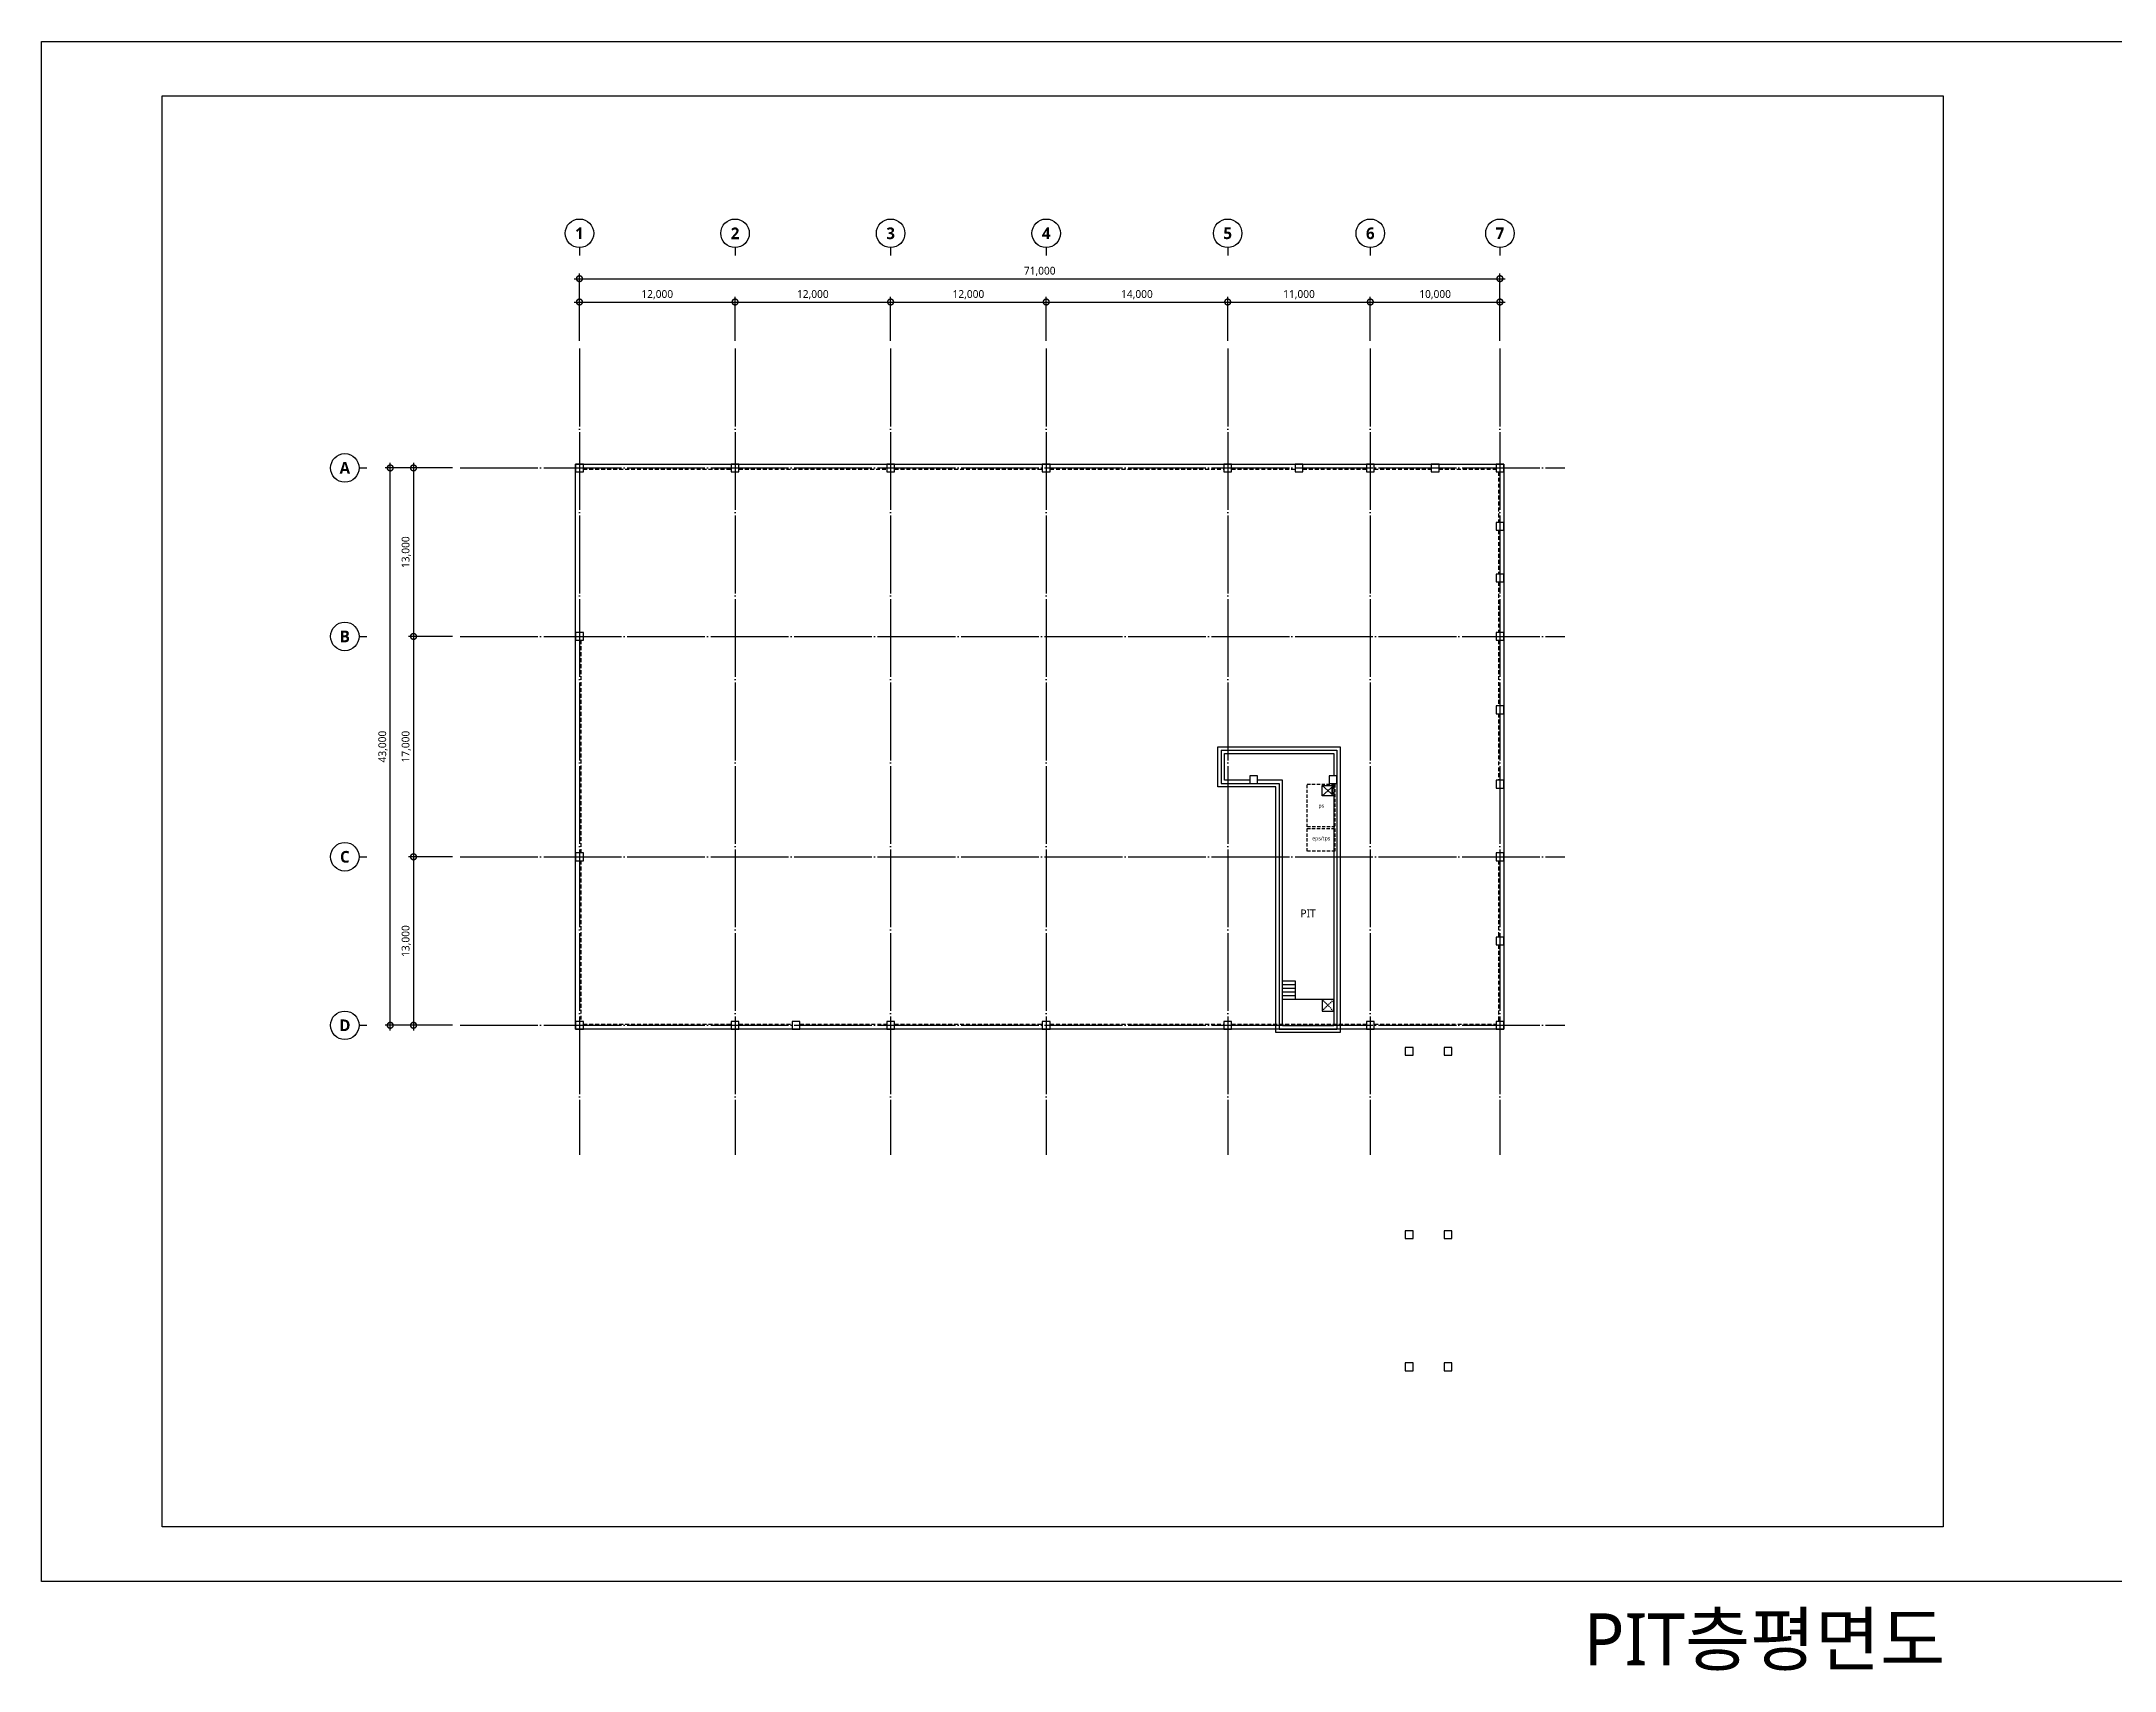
# Model space of a CAD drawing. Header units: millimetres. Extents: x -168200 to 672800, y -7409 to 118800.
# Drawn here: x -168200 to -8292, y -6878 to 118800 of the extents above; entities that cross this region are included whole.
import ezdxf
from ezdxf.enums import TextEntityAlignment as Align
from ezdxf.lldxf.tags import DXFTag

# ---------------------------------------------------------------- set-up
doc = ezdxf.new("R2010")
doc.units = ezdxf.units.MM
doc.header["$LTSCALE"] = 200
for name, pattern in [('CEN-GAUN', [32.2, 30, -1, 0.2, -1]), ('HID', [2.3, 1.5, -0.8]), ('hid-oc', [0.75, 0.5, -0.25]), ('HIDDEN', [0.375, 0.25, -0.125])]:
    doc.linetypes.add(name, pattern=pattern)
doc.layers.get('DEFPOINTS').update_dxf_attribs({"color": 137})
for name, color, linetype in [('1 BA', 9, 'Continuous'), ('1 CEN', 15, 'CEN-GAUN'), ('1 RM', 8, 'Continuous'), ('WALL-D', 3, 'Continuous')]:
    doc.layers.add(name, color=color, linetype=linetype)
doc.styles.add('$0$스타일1', font='malgun.ttf')
doc.styles.get("Standard").update_dxf_attribs({"font": 'malgun.ttf'})
doc.styles.add('스타일1', font='malgun.ttf')
doc.styles.add('스타일2', font='malgunbd.ttf')
tags = doc.linetypes.add('DH-HID2', pattern=[1.2, 0.8, -0.4]).pattern_tags.tags
tags[6:7] = [DXFTag(74, 4), DXFTag(75, 0), DXFTag(340, '0'), DXFTag(46, 1.0), DXFTag(50, 0.0), DXFTag(44, 0.0), DXFTag(45, 0.0)]
tags[4:5] = [DXFTag(74, 4), DXFTag(75, 0), DXFTag(340, '0'), DXFTag(46, 1.0), DXFTag(50, 0.0), DXFTag(44, 0.0), DXFTag(45, 0.0)]
doc.dimstyles.new('CJA', dxfattribs={"dimscale": 300, "dimtxt": 2.7, "dimasz": 1, "dimexe": 2, "dimexo": 3, "dimgap": 1, "dimtad": 1, "dimdec": 0, "dimzin": 1, "dimdsep": 46, "dimlunit": 6, "dimtxsty": '$0$스타일1', "dimblk": 'CJDOT', "dimcen": 0.09, "dimdle": 1, "dimclrd": 256, "dimclre": 256, "dimclrt": 3, "dimadec": 0, "dimazin": 0, "dimtfac": 1, "dimtdec": 0, "dimtix": 1, "dimtmove": 2, "dimatfit": 3, "dimldrblk": 'CJDOT', "dimfxl": 1, "dimtolj": 1, "dimtzin": 1, "dimarcsym": 0})

# ---------------------------------------------------------------- blocks, each defined once
blk = doc.blocks.new('sheet-line')
at = {"layer": 'DEFPOINTS'}
blk.add_lwpolyline([(168200, -356400), (0, -356400), (0, -237600), (168200, -237600)], close=True, dxfattribs=at)
blk = doc.blocks.new('_DotSmall')
at = {"color": 0, "linetype": 'ByBlock', "const_width": 0.5}
blk.add_lwpolyline([(-0.0625, 0, 1), (0.0625, 0, 1)], format="xyb", close=True, dxfattribs=at)
blk = doc.blocks.new('*D59')
at = {"layer": '1 BA', "lineweight": -2, "transparency": 16777216}
for p, q in [((-126700, 95700), (-126700, 100900)), ((-55700, 95700), (-55700, 100900))]:
    blk.add_line(p, q, dxfattribs=at)
at = {"layer": '1 BA', "transparency": 16777216}
blk.add_line((-127100, 100500), (-55300, 100500), dxfattribs=at)
at = {"layer": 'DEFPOINTS', "color": 0, "transparency": 16777216}
for p in [(-55700, 100500), (-126700, 95100), (-55700, 95100)]:
    blk.add_point(p, dxfattribs=at)
at = {"layer": '1 BA', "transparency": 16777216, "xscale": 900, "yscale": 900, "zscale": 900, "rotation": 180}
blk.add_blockref('_DotSmall', (-126700, 100500), dxfattribs=at)
at = {"layer": '1 BA', "transparency": 16777216, "xscale": 900, "yscale": 900, "zscale": 900}
blk.add_blockref('_DotSmall', (-55700, 100500), dxfattribs=at)
at = {"layer": '1 BA', "color": 0, "transparency": 16777216, "insert": (-91200, 101062), "char_height": 600, "attachment_point": 5, "style": '$0$스타일1'}
blk.add_mtext('\\A1;71,000', dxfattribs=at)
blk = doc.blocks.new('CJDOT')
blk.add_line((-2, 0), (2, 0))
at = {"const_width": 0.5}
blk.add_lwpolyline([(-0.25, 0, 1), (0.25, 0, 1)], format="xyb", close=True, dxfattribs=at)
blk = doc.blocks.new('*D60')
at = {"layer": '1 BA', "transparency": 16777216}
blk.add_line((-66100, 98700), (-55300, 98700), dxfattribs=at)
at = {"layer": '1 BA', "lineweight": -2, "transparency": 16777216}
for p, q in [((-65700, 95700), (-65700, 99100)), ((-55700, 95700), (-55700, 99100))]:
    blk.add_line(p, q, dxfattribs=at)
at = {"layer": 'DEFPOINTS', "color": 0, "transparency": 16777216}
for p in [(-55700, 98700), (-65700, 95100), (-55700, 95100)]:
    blk.add_point(p, dxfattribs=at)
at = {"layer": '1 BA', "transparency": 16777216, "xscale": 900, "yscale": 900, "zscale": 900, "rotation": 180}
blk.add_blockref('_DotSmall', (-65700, 98700), dxfattribs=at)
at = {"layer": '1 BA', "transparency": 16777216, "xscale": 900, "yscale": 900, "zscale": 900}
blk.add_blockref('_DotSmall', (-55700, 98700), dxfattribs=at)
at = {"layer": '1 BA', "color": 0, "transparency": 16777216, "insert": (-60700, 99262), "char_height": 600, "attachment_point": 5, "style": '$0$스타일1'}
blk.add_mtext('\\A1;10,000', dxfattribs=at)
blk = doc.blocks.new('*D61')
at = {"layer": '1 BA', "transparency": 16777216}
blk.add_line((-77100, 98700), (-65300, 98700), dxfattribs=at)
at = {"layer": '1 BA', "lineweight": -2, "transparency": 16777216}
for p, q in [((-76700, 95700), (-76700, 99100)), ((-65700, 95700), (-65700, 99100))]:
    blk.add_line(p, q, dxfattribs=at)
at = {"layer": 'DEFPOINTS', "color": 0, "transparency": 16777216}
for p in [(-65700, 98700), (-76700, 95100), (-65700, 95100)]:
    blk.add_point(p, dxfattribs=at)
at = {"layer": '1 BA', "transparency": 16777216, "xscale": 900, "yscale": 900, "zscale": 900, "rotation": 180}
blk.add_blockref('_DotSmall', (-76700, 98700), dxfattribs=at)
at = {"layer": '1 BA', "transparency": 16777216, "xscale": 900, "yscale": 900, "zscale": 900}
blk.add_blockref('_DotSmall', (-65700, 98700), dxfattribs=at)
at = {"layer": '1 BA', "color": 0, "transparency": 16777216, "insert": (-71200, 99262), "char_height": 600, "attachment_point": 5, "style": '$0$스타일1'}
blk.add_mtext('\\A1;11,000', dxfattribs=at)
blk = doc.blocks.new('*D62')
at = {"layer": '1 BA', "transparency": 16777216}
blk.add_line((-91100, 98700), (-76300, 98700), dxfattribs=at)
at = {"layer": '1 BA', "lineweight": -2, "transparency": 16777216}
for p, q in [((-90700, 95700), (-90700, 99100)), ((-76700, 95700), (-76700, 99100))]:
    blk.add_line(p, q, dxfattribs=at)
at = {"layer": 'DEFPOINTS', "color": 0, "transparency": 16777216}
for p in [(-76700, 98700), (-90700, 95100), (-76700, 95100)]:
    blk.add_point(p, dxfattribs=at)
at = {"layer": '1 BA', "transparency": 16777216, "xscale": 900, "yscale": 900, "zscale": 900, "rotation": 180}
blk.add_blockref('_DotSmall', (-90700, 98700), dxfattribs=at)
at = {"layer": '1 BA', "transparency": 16777216, "xscale": 900, "yscale": 900, "zscale": 900}
blk.add_blockref('_DotSmall', (-76700, 98700), dxfattribs=at)
at = {"layer": '1 BA', "color": 0, "transparency": 16777216, "insert": (-83700, 99262), "char_height": 600, "attachment_point": 5, "style": '$0$스타일1'}
blk.add_mtext('\\A1;14,000', dxfattribs=at)
blk = doc.blocks.new('*D63')
at = {"layer": '1 BA', "transparency": 16777216}
blk.add_line((-103100, 98700), (-90300, 98700), dxfattribs=at)
at = {"layer": '1 BA', "lineweight": -2, "transparency": 16777216}
for p, q in [((-102700, 95700), (-102700, 99100)), ((-90700, 95700), (-90700, 99100))]:
    blk.add_line(p, q, dxfattribs=at)
at = {"layer": 'DEFPOINTS', "color": 0, "transparency": 16777216}
for p in [(-90700, 98700), (-102700, 95100), (-90700, 95100)]:
    blk.add_point(p, dxfattribs=at)
at = {"layer": '1 BA', "transparency": 16777216, "xscale": 900, "yscale": 900, "zscale": 900, "rotation": 180}
blk.add_blockref('_DotSmall', (-102700, 98700), dxfattribs=at)
at = {"layer": '1 BA', "transparency": 16777216, "xscale": 900, "yscale": 900, "zscale": 900}
blk.add_blockref('_DotSmall', (-90700, 98700), dxfattribs=at)
at = {"layer": '1 BA', "color": 0, "transparency": 16777216, "insert": (-96700, 99262), "char_height": 600, "attachment_point": 5, "style": '$0$스타일1'}
blk.add_mtext('\\A1;12,000', dxfattribs=at)
blk = doc.blocks.new('*D64')
at = {"layer": '1 BA', "transparency": 16777216}
blk.add_line((-115100, 98700), (-102300, 98700), dxfattribs=at)
at = {"layer": '1 BA', "lineweight": -2, "transparency": 16777216}
for p, q in [((-114700, 95700), (-114700, 99100)), ((-102700, 95700), (-102700, 99100))]:
    blk.add_line(p, q, dxfattribs=at)
at = {"layer": 'DEFPOINTS', "color": 0, "transparency": 16777216}
for p in [(-102700, 98700), (-114700, 95100), (-102700, 95100)]:
    blk.add_point(p, dxfattribs=at)
at = {"layer": '1 BA', "transparency": 16777216, "xscale": 900, "yscale": 900, "zscale": 900, "rotation": 180}
blk.add_blockref('_DotSmall', (-114700, 98700), dxfattribs=at)
at = {"layer": '1 BA', "transparency": 16777216, "xscale": 900, "yscale": 900, "zscale": 900}
blk.add_blockref('_DotSmall', (-102700, 98700), dxfattribs=at)
at = {"layer": '1 BA', "color": 0, "transparency": 16777216, "insert": (-108700, 99262), "char_height": 600, "attachment_point": 5, "style": '$0$스타일1'}
blk.add_mtext('\\A1;12,000', dxfattribs=at)
blk = doc.blocks.new('*D65')
at = {"layer": '1 BA', "transparency": 16777216}
blk.add_line((-127100, 98700), (-114300, 98700), dxfattribs=at)
at = {"layer": '1 BA', "lineweight": -2, "transparency": 16777216}
for p, q in [((-126700, 95700), (-126700, 99100)), ((-114700, 95700), (-114700, 99100))]:
    blk.add_line(p, q, dxfattribs=at)
at = {"layer": 'DEFPOINTS', "color": 0, "transparency": 16777216}
for p in [(-114700, 98700), (-126700, 95100), (-114700, 95100)]:
    blk.add_point(p, dxfattribs=at)
at = {"layer": '1 BA', "transparency": 16777216, "xscale": 900, "yscale": 900, "zscale": 900, "rotation": 180}
blk.add_blockref('_DotSmall', (-126700, 98700), dxfattribs=at)
at = {"layer": '1 BA', "transparency": 16777216, "xscale": 900, "yscale": 900, "zscale": 900}
blk.add_blockref('_DotSmall', (-114700, 98700), dxfattribs=at)
at = {"layer": '1 BA', "color": 0, "transparency": 16777216, "insert": (-120700, 99262), "char_height": 600, "attachment_point": 5, "style": '$0$스타일1'}
blk.add_mtext('\\A1;12,000', dxfattribs=at)
blk = doc.blocks.new('*D66')
at = {"layer": '1 BA', "lineweight": -2, "transparency": 16777216}
for p, q in [((-136500, 85900), (-141700, 85900)), ((-136500, 42900), (-141700, 42900))]:
    blk.add_line(p, q, dxfattribs=at)
at = {"layer": '1 BA', "transparency": 16777216}
blk.add_line((-141300, 42500), (-141300, 86300), dxfattribs=at)
at = {"layer": 'DEFPOINTS', "color": 0, "transparency": 16777216}
for p in [(-141300, 85900), (-135900, 85900), (-135900, 42900)]:
    blk.add_point(p, dxfattribs=at)
at = {"layer": '1 BA', "transparency": 16777216, "xscale": 900, "yscale": 900, "zscale": 900}
for p, rotation in [((-141300, 85900), 90), ((-141300, 42900), 270)]:
    blk.add_blockref('_DotSmall', p, dxfattribs=dict(at, rotation=rotation))
at = {"layer": '1 BA', "color": 0, "transparency": 16777216, "insert": (-141860, 64400), "char_height": 600, "attachment_point": 5, "rotation": 90, "style": '$0$스타일1'}
blk.add_mtext('\\A1;43,000', dxfattribs=at)
blk = doc.blocks.new('*D67')
at = {"layer": '1 BA', "lineweight": -2, "transparency": 16777216}
for p, q in [((-136500, 85900), (-139900, 85900)), ((-136500, 72900), (-139900, 72900))]:
    blk.add_line(p, q, dxfattribs=at)
at = {"layer": '1 BA', "transparency": 16777216}
blk.add_line((-139500, 86300), (-139500, 72500), dxfattribs=at)
at = {"layer": 'DEFPOINTS', "color": 0, "transparency": 16777216}
for p in [(-135900, 85900), (-139500, 72900), (-135900, 72900)]:
    blk.add_point(p, dxfattribs=at)
at = {"layer": '1 BA', "transparency": 16777216, "xscale": 900, "yscale": 900, "zscale": 900}
for p, rotation in [((-139500, 85900), 90), ((-139500, 72900), 270)]:
    blk.add_blockref('_DotSmall', p, dxfattribs=dict(at, rotation=rotation))
at = {"layer": '1 BA', "color": 0, "transparency": 16777216, "insert": (-140062, 79400), "char_height": 600, "attachment_point": 5, "rotation": 90, "style": '$0$스타일1'}
blk.add_mtext('\\A1;13,000', dxfattribs=at)
blk = doc.blocks.new('*D68')
at = {"layer": '1 BA', "lineweight": -2, "transparency": 16777216}
for p, q in [((-136500, 72900), (-139900, 72900)), ((-136500, 55900), (-139900, 55900))]:
    blk.add_line(p, q, dxfattribs=at)
at = {"layer": '1 BA', "transparency": 16777216}
blk.add_line((-139500, 73300), (-139500, 55500), dxfattribs=at)
at = {"layer": 'DEFPOINTS', "color": 0, "transparency": 16777216}
for p in [(-135900, 72900), (-139500, 55900), (-135900, 55900)]:
    blk.add_point(p, dxfattribs=at)
at = {"layer": '1 BA', "transparency": 16777216, "xscale": 900, "yscale": 900, "zscale": 900}
for p, rotation in [((-139500, 72900), 90), ((-139500, 55900), 270)]:
    blk.add_blockref('_DotSmall', p, dxfattribs=dict(at, rotation=rotation))
at = {"layer": '1 BA', "color": 0, "transparency": 16777216, "insert": (-140062, 64400), "char_height": 600, "attachment_point": 5, "rotation": 90, "style": '$0$스타일1'}
blk.add_mtext('\\A1;17,000', dxfattribs=at)
blk = doc.blocks.new('*D69')
at = {"layer": '1 BA', "transparency": 16777216}
blk.add_line((-139500, 56300), (-139500, 42500), dxfattribs=at)
at = {"layer": '1 BA', "lineweight": -2, "transparency": 16777216}
for p, q in [((-136500, 55900), (-139900, 55900)), ((-136500, 42900), (-139900, 42900))]:
    blk.add_line(p, q, dxfattribs=at)
at = {"layer": 'DEFPOINTS', "color": 0, "transparency": 16777216}
for p in [(-135900, 55900), (-139500, 42900), (-135900, 42900)]:
    blk.add_point(p, dxfattribs=at)
at = {"layer": '1 BA', "transparency": 16777216, "xscale": 900, "yscale": 900, "zscale": 900}
for p, rotation in [((-139500, 55900), 90), ((-139500, 42900), 270)]:
    blk.add_blockref('_DotSmall', p, dxfattribs=dict(at, rotation=rotation))
at = {"layer": '1 BA', "color": 0, "transparency": 16777216, "insert": (-140062, 49400), "char_height": 600, "attachment_point": 5, "rotation": 90, "style": '$0$스타일1'}
blk.add_mtext('\\A1;13,000', dxfattribs=at)

msp = doc.modelspace()

# ---------------------------------------------------------------- linework, layer by layer
at = {"layer": '1 BA'}
for p, q in [((-126700, 102900), (-126700, 102300)), ((-114700, 102900), (-114700, 102300)), ((-102700, 102900), (-102700, 102300)), ((-90700, 102900), (-90700, 102300)), ((-76700, 102900), (-76700, 102300)), ((-65700, 102900), (-65700, 102300)), ((-55700, 102900), (-55700, 102300)), ((-143700, 85900), (-143100, 85900)), ((-127000, 42600), (-127000, 86200)), ((-127000, 86200), (-55400, 86200)), ((-55400, 86200), (-55400, 42600)), ((-143700, 72900), (-143100, 72900)), ((-77200, 64125), (-68275, 64125)), ((-77200, 64125), (-77200, 61550)), ((-68275, 64125), (-68275, 42600)), ((-76950, 61800), (-76950, 63875)), ((-76950, 63875), (-68525, 63875)), ((-68525, 63875), (-68525, 62150)), ((-77200, 61550), (-72725, 61550)), ((-75000, 61800), (-76950, 61800)), ((-72475, 61800), (-74400, 61800)), ((-72725, 61550), (-72725, 42600)), ((-72475, 42850), (-72475, 61800)), ((-68525, 60600), (-69425, 61400)), ((-69425, 60600), (-68525, 61400)), ((-69425, 61400), (-68525, 61400)), ((-69425, 60600), (-69425, 61400)), ((-68635.5, 60822.9), (-68635.5, 61177.1)), ((-68525, 61225), (-68625.5, 61225)), ((-68525, 61175), (-68625.5, 61175)), ((-68525, 60825), (-68625.5, 60825)), ((-68525, 60775), (-68625.5, 60775)), ((-68615.5, 60825), (-68615.5, 61175)), ((-68525, 61550), (-68525, 42850)), ((-68525, 61400), (-68525, 60600)), ((-68525, 60600), (-69425, 60600)), ((-143700, 55900), (-143100, 55900)), ((-71475, 46300), (-72475, 46300)), ((-71475, 46020), (-72475, 46020)), ((-71475, 45740), (-72475, 45740)), ((-71475, 45460), (-72475, 45460)), ((-71475, 45180), (-72475, 45180)), ((-71475, 45180), (-72475, 45180)), ((-68525, 44900), (-72475, 44900)), ((-71475, 44900), (-71475, 46300)), ((-68525, 44900), (-69425, 44900)), ((-69425, 44900), (-69425, 44000)), ((-68525, 44000), (-68525, 44900)), ((-69425, 44000), (-68525, 44000)), ((-143700, 42900), (-143100, 42900)), ((-55400, 42600), (-127000, 42600)), ((-72725, 42600), (-68275, 42600)), ((-68525, 42850), (-72475, 42850))]:
    msp.add_line(p, q, dxfattribs=at)
at = {"layer": '1 BA', "ltscale": 3}
for p, q in [((-126400, 86200), (-127000, 86200)), ((-127000, 86200), (-127000, 85600)), ((-127000, 85600), (-126400, 85600)), ((-126400, 85600), (-126400, 86200)), ((-114400, 86200), (-115000, 86200)), ((-115000, 86200), (-115000, 85600)), ((-115000, 85600), (-114400, 85600)), ((-114400, 85600), (-114400, 86200)), ((-102400, 86200), (-103000, 86200)), ((-103000, 86200), (-103000, 85600)), ((-103000, 85600), (-102400, 85600)), ((-102400, 85600), (-102400, 86200)), ((-90400, 86200), (-91000, 86200)), ((-91000, 86200), (-91000, 85600)), ((-91000, 85600), (-90400, 85600)), ((-90400, 85600), (-90400, 86200)), ((-76400, 86200), (-77000, 86200)), ((-77000, 86200), (-77000, 85600)), ((-77000, 85600), (-76400, 85600)), ((-76400, 85600), (-76400, 86200)), ((-70900, 86200), (-71500, 86200)), ((-71500, 86200), (-71500, 85600)), ((-71500, 85600), (-70900, 85600)), ((-70900, 85600), (-70900, 86200)), ((-65400, 86200), (-66000, 86200)), ((-66000, 86200), (-66000, 85600)), ((-66000, 85600), (-65400, 85600)), ((-65400, 85600), (-65400, 86200)), ((-60400, 86200), (-61000, 86200)), ((-61000, 86200), (-61000, 85600)), ((-61000, 85600), (-60400, 85600)), ((-60400, 85600), (-60400, 86200)), ((-55400, 86200), (-56000, 86200)), ((-56000, 86200), (-56000, 85600)), ((-56000, 85600), (-55400, 85600)), ((-55400, 85600), (-55400, 86200)), ((-55400, 81700), (-56000, 81700)), ((-56000, 81700), (-56000, 81100)), ((-55400, 81100), (-55400, 81700)), ((-56000, 81100), (-55400, 81100)), ((-55400, 77700), (-56000, 77700)), ((-56000, 77700), (-56000, 77100)), ((-56000, 77100), (-55400, 77100)), ((-55400, 77100), (-55400, 77700)), ((-126400, 73200), (-127000, 73200)), ((-127000, 73200), (-127000, 72600)), ((-127000, 72600), (-126400, 72600)), ((-126400, 72600), (-126400, 73200)), ((-55400, 73200), (-56000, 73200)), ((-56000, 73200), (-56000, 72600)), ((-56000, 72600), (-55400, 72600)), ((-55400, 72600), (-55400, 73200)), ((-55400, 67540), (-56000, 67540)), ((-56000, 67540), (-56000, 66940)), ((-55400, 66940), (-55400, 67540)), ((-56000, 66940), (-55400, 66940)), ((-55400, 61802.4), (-56000, 61802.4)), ((-56000, 61802.4), (-56000, 61202.4)), ((-56000, 61202.4), (-55400, 61202.4)), ((-55400, 61202.4), (-55400, 61802.4)), ((-126400, 56200), (-127000, 56200)), ((-127000, 56200), (-127000, 55600)), ((-126400, 55600), (-126400, 56200)), ((-55400, 56200), (-56000, 56200)), ((-56000, 56200), (-56000, 55600)), ((-55400, 55600), (-55400, 56200)), ((-127000, 55600), (-126400, 55600)), ((-56000, 55600), (-55400, 55600)), ((-55400, 49700), (-56000, 49700)), ((-56000, 49700), (-56000, 49100)), ((-55400, 49100), (-55400, 49700)), ((-56000, 49100), (-55400, 49100)), ((-126400, 43200), (-127000, 43200)), ((-127000, 43200), (-127000, 42600)), ((-126400, 42600), (-126400, 43200)), ((-114400, 43200), (-115000, 43200)), ((-115000, 43200), (-115000, 42600)), ((-114400, 42600), (-114400, 43200)), ((-109700, 43200), (-110300, 43200)), ((-110300, 43200), (-110300, 42600)), ((-109700, 42600), (-109700, 43200)), ((-102400, 43200), (-103000, 43200)), ((-103000, 43200), (-103000, 42600)), ((-102400, 42600), (-102400, 43200)), ((-90400, 43200), (-91000, 43200)), ((-91000, 43200), (-91000, 42600)), ((-90400, 42600), (-90400, 43200)), ((-76400, 43200), (-77000, 43200)), ((-77000, 43200), (-77000, 42600)), ((-76400, 42600), (-76400, 43200)), ((-65400, 43200), (-66000, 43200)), ((-66000, 43200), (-66000, 42600)), ((-65400, 42600), (-65400, 43200)), ((-55400, 43200), (-56000, 43200)), ((-56000, 43200), (-56000, 42600)), ((-55400, 42600), (-55400, 43200)), ((-127000, 42600), (-126400, 42600)), ((-115000, 42600), (-114400, 42600)), ((-110300, 42600), (-109700, 42600)), ((-103000, 42600), (-102400, 42600)), ((-91000, 42600), (-90400, 42600)), ((-77000, 42600), (-76400, 42600)), ((-66000, 42600), (-65400, 42600)), ((-56000, 42600), (-55400, 42600)), ((-62400, 41200), (-63000, 41200)), ((-63000, 41200), (-63000, 40600)), ((-63000, 40600), (-62400, 40600)), ((-62400, 40600), (-62400, 41200)), ((-59400, 41200), (-60000, 41200)), ((-60000, 41200), (-60000, 40600)), ((-60000, 40600), (-59400, 40600)), ((-59400, 40600), (-59400, 41200)), ((-62400, 27050), (-63000, 27050)), ((-63000, 27050), (-63000, 26450)), ((-63000, 26450), (-62400, 26450)), ((-62400, 26450), (-62400, 27050)), ((-59400, 27050), (-60000, 27050)), ((-60000, 27050), (-60000, 26450)), ((-60000, 26450), (-59400, 26450)), ((-59400, 26450), (-59400, 27050)), ((-62400, 16850), (-63000, 16850)), ((-63000, 16850), (-63000, 16250)), ((-63000, 16250), (-62400, 16250)), ((-62400, 16250), (-62400, 16850)), ((-59400, 16850), (-60000, 16850)), ((-60000, 16850), (-60000, 16250)), ((-60000, 16250), (-59400, 16250)), ((-59400, 16250), (-59400, 16850))]:
    msp.add_line(p, q, dxfattribs=at)
at = {"layer": '1 BA', "linetype": 'HID'}
for p, q in [((-126400, 85800), (-115000, 85800)), ((-114400, 85800), (-103000, 85800)), ((-102400, 85800), (-91000, 85800)), ((-90400, 85800), (-77000, 85800)), ((-76400, 85800), (-71500, 85800)), ((-70900, 85800), (-66000, 85800)), ((-65400, 85800), (-61000, 85800)), ((-60400, 85800), (-56000, 85800)), ((-55800, 85600), (-55800, 81700)), ((-55800, 81100), (-55800, 77700)), ((-55800, 77100), (-55800, 73200)), ((-126600, 72600), (-126600, 56200)), ((-55800, 72600), (-55800, 67540)), ((-55800, 66940), (-55800, 61802.4)), ((-126600, 55600), (-126600, 43200)), ((-55800, 55600), (-55800, 49700)), ((-55800, 49100), (-55800, 43200)), ((-126400, 43000), (-115000, 43000)), ((-114400, 43000), (-110300, 43000)), ((-109700, 43000), (-103000, 43000)), ((-102400, 43000), (-91000, 43000)), ((-90400, 43000), (-77000, 43000)), ((-76400, 43000), (-66000, 43000)), ((-65400, 43000), (-56000, 43000))]:
    msp.add_line(p, q, dxfattribs=at)
at = {"layer": '1 BA', "linetype": 'hid-oc'}
for p, q in [((-68525, 44000), (-69425, 44900)), ((-68525, 44900), (-69425, 44000))]:
    msp.add_line(p, q, dxfattribs=at)
at = {"layer": '1 BA', "linetype": 'DH-HID2', "ltscale": 2.5}
msp.add_lwpolyline([(-77450, 64375), (-68025, 64375), (-68025, 42350), (-72975, 42350), (-72975, 61300), (-77450, 61300)], close=True, dxfattribs=at)
at = {"layer": '1 BA', "ltscale": 3}
for points in [[(-75000, 61550), (-74400, 61550), (-74400, 62150), (-75000, 62150)], [(-68875, 61550), (-68275, 61550), (-68275, 62150), (-68875, 62150)]]:
    msp.add_lwpolyline(points, close=True, dxfattribs=at)
at = {"layer": '1 BA', "linetype": 'HIDDEN', "ltscale": 5}
for points in [[(-70575, 61500), (-68425, 61500), (-68425, 58200), (-70575, 58200)], [(-70575, 58075), (-68425, 58075), (-68425, 56325), (-70575, 56325)]]:
    msp.add_lwpolyline(points, close=True, dxfattribs=at)
at = {"layer": '1 BA'}
for centre in [(-126700, 104000), (-114700, 104000), (-102700, 104000), (-90700, 104000), (-76700, 104000), (-65700, 104000), (-55700, 104000), (-144800, 85900), (-144800, 72900), (-144800, 55900), (-144800, 42900)]:
    msp.add_circle(centre, 1100, dxfattribs=at)
for centre in [(-68625.5, 61200), (-68625.5, 60800)]:
    msp.add_arc(centre, 25, 90, 270, dxfattribs=at)
at = {"layer": '1 CEN'}
for p, q in [((-126700, 95100), (-126700, 32900)), ((-114700, 95100), (-114700, 32900)), ((-102700, 95100), (-102700, 32900)), ((-90700, 95100), (-90700, 32900)), ((-76700, 95100), (-76700, 32900)), ((-65700, 95100), (-65700, 32900)), ((-55700, 95100), (-55700, 32900)), ((-135900, 85900), (-50700, 85900)), ((-135900, 72900), (-50700, 72900)), ((-135900, 55900), (-50700, 55900)), ((-135900, 42900), (-50700, 42900))]:
    msp.add_line(p, q, dxfattribs=at)
at = {"layer": 'DEFPOINTS'}
msp.add_lwpolyline([(-158900, 114600), (-21500, 114600), (-21500, 4200), (-158900, 4200)], close=True, dxfattribs=at)

# ---------------------------------------------------------------- block references
at = {"layer": 'WALL-D'}
msp.add_blockref('sheet-line', (-168200, 356400), dxfattribs=at)

# ---------------------------------------------------------------- texts
at = {"layer": '1 BA', "style": '스타일2'}
for s, p in [('1', (-126700, 104000)), ('2', (-114700, 104000)), ('3', (-102700, 104000)), ('4', (-90700, 104000)), ('5', (-76700, 104000)), ('6', (-65700, 104000)), ('7', (-55700, 104000)), ('A', (-144800, 85900)), ('B', (-144800, 72900)), ('C', (-144800, 55900)), ('D', (-144800, 42900))]:
    msp.add_text(s, height=900, dxfattribs=at).set_placement(p, align=Align.MIDDLE)
at = {"layer": '1 BA', "style": '스타일1'}
for s, p in [('ps', (-69483.2, 59836.4)), ('eps/tps', (-69483.2, 57322.9))]:
    msp.add_text(s, height=300, dxfattribs=at).set_placement(p, align=Align.MIDDLE_CENTER)
at = {"layer": '1 RM', "style": '스타일1'}
msp.add_text('PIT', height=600, dxfattribs=at).set_placement((-70500.5, 51534.7), align=Align.MIDDLE)
at = {"layer": 'DEFPOINTS'}
msp.add_text('PIT층평면도', height=4000, dxfattribs=at).set_placement((-35290.9, -4463.2), align=Align.MIDDLE_CENTER)

# ---------------------------------------------------------------- dimensions: what is measured, and where the dimension line sits
at = {"layer": '1 BA'}
dim = msp.add_linear_dim(base=(-55700, 100500), p1=(-126700, 95100), p2=(-55700, 95100), angle=180, dimstyle='CJA', override={"dimscale": 200, "dimtxt": 3, "dimasz": 4.5, "dimtxsty": '$0$스타일1', "dimblk1": 'DotSmall', "dimblk2": 'DotSmall', "dimsah": 1, "dimdle": 2, "dimclrt": 0, "dimldrblk": 'CJDOT', "dimlwd": 65535}, dxfattribs=at)
dim.commit()
dim.dimension.update_dxf_attribs({"geometry": '*D59', "text_midpoint": (-91200, 101062), "dimtype": 160})
for base, p1, p2, picture, middle in [((-114700, 98700), (-126700, 95100), (-114700, 95100), '*D65', (-120700, 99262)), ((-102700, 98700), (-114700, 95100), (-102700, 95100), '*D64', (-108700, 99262)), ((-90700, 98700), (-102700, 95100), (-90700, 95100), '*D63', (-96700, 99262)), ((-76700, 98700), (-90700, 95100), (-76700, 95100), '*D62', (-83700, 99262)), ((-65700, 98700), (-76700, 95100), (-65700, 95100), '*D61', (-71200, 99262)), ((-55700, 98700), (-65700, 95100), (-55700, 95100), '*D60', (-60700, 99262))]:
    dim = msp.add_linear_dim(base=base, p1=p1, p2=p2, dimstyle='CJA', override={"dimscale": 200, "dimtxt": 3, "dimasz": 4.5, "dimtxsty": '$0$스타일1', "dimblk1": 'DotSmall', "dimblk2": 'DotSmall', "dimsah": 1, "dimdle": 2, "dimclrt": 0, "dimldrblk": 'CJDOT', "dimlwd": 65535}, dxfattribs=at)
    dim.commit()
    dim.dimension.update_dxf_attribs({"geometry": picture, "text_midpoint": middle})
for base, p1, p2, angle, override, picture, middle in [((-141300, 85900), (-135900, 42900), (-135900, 85900), 270, {"dimscale": 200, "dimtxt": 3, "dimasz": 4.5, "dimtxsty": '$0$스타일1', "dimblk1": 'DotSmall', "dimblk2": 'DotSmall', "dimsah": 1, "dimdle": 2, "dimclrt": 0, "dimldrblk": 'CJDOT', "dimlwd": 65535}, '*D66', (-141860.3, 64400)), ((-139500, 72900), (-135900, 85900), (-135900, 72900), 90, {"dimscale": 200, "dimtxt": 3, "dimasz": 4.5, "dimblk1": 'DotSmall', "dimblk2": 'DotSmall', "dimsah": 1, "dimdle": 2, "dimclrd": 256, "dimclre": 256, "dimclrt": 0, "dimlwd": 65535}, '*D67', (-140062, 79400)), ((-139500, 55900), (-135900, 72900), (-135900, 55900), 270, {"dimscale": 200, "dimtxt": 3, "dimasz": 4.5, "dimtxsty": '$0$스타일1', "dimblk1": 'DotSmall', "dimblk2": 'DotSmall', "dimsah": 1, "dimdle": 2, "dimclrt": 0, "dimldrblk": 'CJDOT', "dimlwd": 65535}, '*D68', (-140062, 64400)), ((-139500, 42900), (-135900, 55900), (-135900, 42900), 270, {"dimscale": 200, "dimtxt": 3, "dimasz": 4.5, "dimtxsty": '$0$스타일1', "dimblk1": 'DotSmall', "dimblk2": 'DotSmall', "dimsah": 1, "dimdle": 2, "dimclrt": 0, "dimldrblk": 'CJDOT', "dimlwd": 65535}, '*D69', (-140062, 49400))]:
    dim = msp.add_linear_dim(base=base, p1=p1, p2=p2, angle=angle, dimstyle='CJA', override=override, dxfattribs=at)
    dim.commit()
    dim.dimension.update_dxf_attribs({"geometry": picture, "text_midpoint": middle})

doc.saveas('drawing.dxf')
